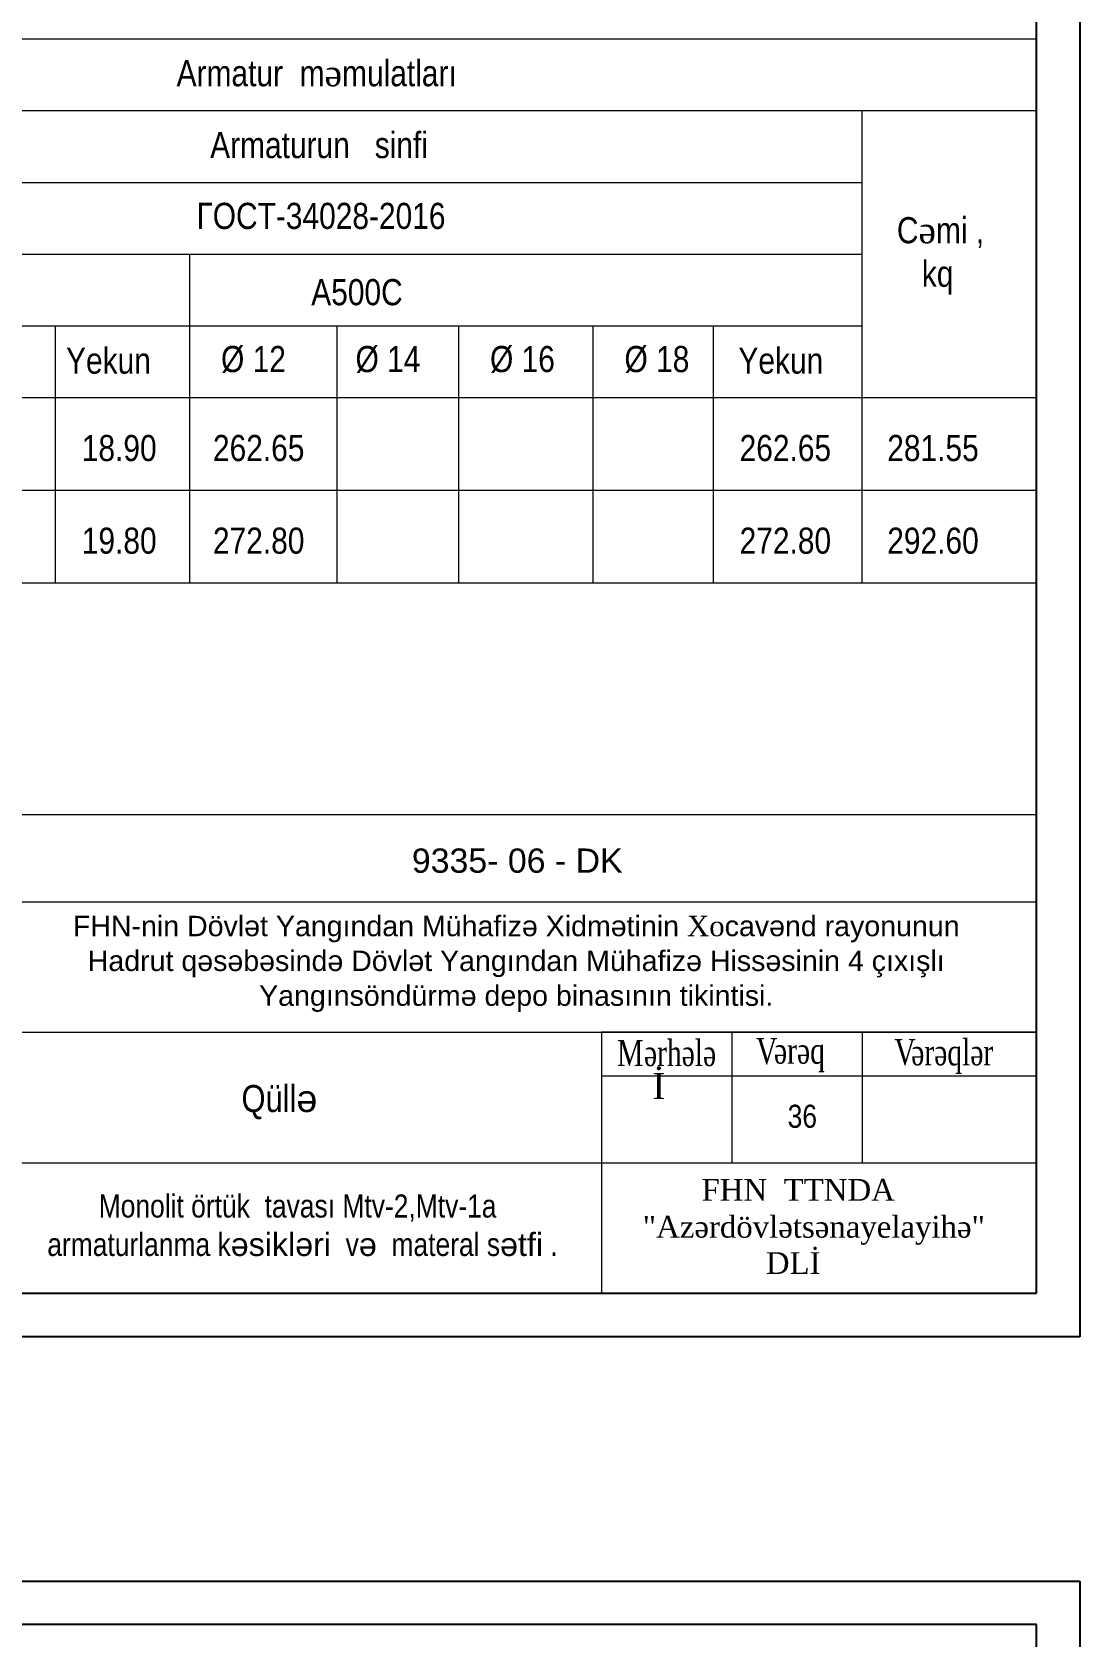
# Model space of a CAD drawing. Header units: millimetres. Extents: x -149347 to 251215, y -2929184 to -2541447.
# Drawn here: x 137066 to 148427, y -2672971 to -2655572 of the extents above; entities that cross this region are included whole.
import ezdxf

# ---------------------------------------------------------------- set-up
doc = ezdxf.new("R2010")
doc.units = ezdxf.units.MM
for name, color, linetype, lineweight in [('cedvel  0.09', 7, 'Continuous', 13), ('razmer   0.09', 140, 'Continuous', 9), ('Text blocks_Ном._пера__1', 7, 'Continuous', 15), ('ИЧ  РАЗМЕР  0.09', 143, 'Continuous', 9), ('перегородка', 130, 'Continuous', 20), ('размер  0.09', 141, 'Continuous', 9)]:
    doc.layers.add(name, color=color, linetype=linetype, lineweight=lineweight)
doc.styles.add('400', font='times.ttf', dxfattribs={"width": 0.75, "height": 300})
doc.styles.add('Arial', font='arial.ttf')
doc.styles.add('style6', font='ARIALN.TTF', dxfattribs={"height": 300})
doc.styles.add('Times New Roman', font='times.ttf')

# ---------------------------------------------------------------- blocks, each defined once
blk = doc.blocks.new('mekteb')
at = {"color": 0, "lineweight": 25}
for p, q in [((99643, -1821466), (139843, -1821466)), ((139843, -1821466), (139843, -1849866)), ((139843, -1849866), (99643, -1849866))]:
    blk.add_line(p, q, dxfattribs=at)
at = {"color": 0, "lineweight": 25, "ltscale": 15}
for p, q in [((139343, -1821966), (101643, -1821966)), ((139343, -1849366), (139343, -1821966)), ((101643, -1849366), (139343, -1849366))]:
    blk.add_line(p, q, dxfattribs=at)
at = {"linetype": 'Continuous', "lineweight": 15}
for p, q in [((120843, -1844866), (139343, -1844866)), ((120843, -1846366), (139343, -1846366)), ((135843, -1847866), (135843, -1846366)), ((137343, -1847866), (137343, -1846366)), ((134343, -1846866), (139343, -1846866)), ((120843, -1847866), (139343, -1847866)), ((120843, -1849366), (139343, -1849366))]:
    blk.add_line(p, q, dxfattribs=at)
for points in [[(120843, -1849366), (139343, -1849366), (139343, -1843866), (120843, -1843866)], [(134343, -1849366), (139343, -1849366), (139343, -1846366), (134343, -1846366)]]:
    blk.add_lwpolyline(points, close=True, dxfattribs=at)
at = {"lineweight": 25, "ltscale": 15, "style": '400', "width": 0.75}
for s, p in [(' M', (134437, -1846755)), ('ərhələ', (134831, -1846755)), ('V', (136119, -1846732)), ('   V', (137454, -1846743)), ('ərəqlər', (137904, -1846747)), ('ərəq', (136326, -1846728))]:
    blk.add_text(s, height=300, dxfattribs=at).set_placement(p)
at = {"lineweight": 25, "ltscale": 15, "attachment_point": 1, "style": 'Times New Roman'}
for s, insert, char_height, width in [('{\\fTimes New Roman|b0|i0|c238|p18;\\H0.42397x;İ\\fTimes New Roman|b0|i0|c186|p18;\\H2.3586x;      }', (134926, -1846834), 707.62, 10102.13), ('"{\\fTimes New Roman|b0|i0|c238|p18;Azərdövlətsənayelayihə"\\P              } {\\fTimes New Roman|b0|i0|c238|p18;DLİ}', (134816, -1848478), 250, 8698.57)]:
    blk.add_mtext(s, dxfattribs=dict(at, insert=insert, char_height=char_height, width=width))
at = {"lineweight": 25, "insert": (130203, -1846973), "char_height": 310, "width": 5486.13, "attachment_point": 1, "style": 'style6'}
blk.add_mtext('{\\C0;Q\\fArial Narrow|b0|i0|c238|p34;üll\\fArial|b0|i0|c0|p34;ə}', dxfattribs=at)
at = {"lineweight": 25, "ltscale": 15, "insert": (135115, -1848053), "char_height": 250, "attachment_point": 1, "style": 'Times New Roman'}
blk.add_mtext('  {\\fTimes New Roman|b0|i0|c238|p18;  FHN  TTNDA}', dxfattribs=at)
at = {"layer": 'Text blocks_Ном._пера__1', "linetype": 'Continuous', "lineweight": 25, "insert": (128266, -1845580), "char_height": 235, "width": 10191.85, "attachment_point": 4, "line_spacing_factor": 1.021551, "style": 'Arial'}
blk.add_mtext('\\pxqc;{\\fArial|b0|i0|c238|p34;\\C256;FHN-nin Dövlət Yangından Mühafizə Xidmətinin \\fTimes New Roman|b0|i0|c204|p18;Xo\\fArial|b0|i0|c238|p34;cavənd rayonunun Hadrut qəsəbəsində Dövlət Yangından Mühafizə Hissəsinin 4 çıxışlı Yangınsöndürmə depo binasının tikintisi.}', dxfattribs=at)
at = {"layer": 'перегородка', "lineweight": 30, "insert": (132162, -1844536), "char_height": 441.245, "width": 6524.89, "attachment_point": 7, "style": 'Arial'}
blk.add_mtext('{\\fArial|b0|i0|c238|p34;\\H0.63158x;\\C7;9335\\fArial|b0|i0|c204|p34;- \\fArial|b0|i0|c238|p34;06\\fArial|b0|i0|c204|p34; - DK}', dxfattribs=at)

msp = doc.modelspace()

# ---------------------------------------------------------------- linework, layer by layer
at = {"layer": 'cedvel  0.09', "lineweight": 20}
for p, q in [((130510.00138, -2655645.80378), (147955.71986, -2655645.80378)), ((147955.71986, -2655645.80378), (147955.71986, -2661542.59811)), ((134398.35937, -2656423.47538), (147955.71986, -2656423.47538)), ((146063.43335, -2656423.47538), (146063.43335, -2661542.59811)), ((134398.35937, -2657201.14698), (146063.43335, -2657201.14698)), ((134398.35937, -2657978.81858), (146063.43335, -2657978.81858)), ((138772.76211, -2657978.81858), (138772.76211, -2661542.59811)), ((134398.35937, -2658756.49018), (146063.43335, -2658756.49018)), ((137314.62786, -2658756.49018), (137314.62786, -2661542.59811)), ((140369.06743, -2658756.49018), (140369.06743, -2661542.59811)), ((141689.0306, -2658756.49018), (141689.0306, -2661542.59811)), ((143147.16485, -2658756.49018), (143147.16485, -2661542.59811)), ((144449.02043, -2658756.49018), (144449.02043, -2661542.59811)), ((130510.00138, -2659534.16177), (147955.71986, -2659534.16177)), ((130510.00138, -2660538.37994), (147955.71986, -2660538.37994)), ((130510.00138, -2661542.59811), (147955.71986, -2661542.59811))]:
    msp.add_line(p, q, dxfattribs=at)

# ---------------------------------------------------------------- block references
at = {"lineweight": 15, "xscale": 0.9430204144289575, "yscale": 0.9430204144289575, "zscale": 0.9430204144289575}
for p in [(16552.24327, -925254.75951), (16552.24327, -954685.78344)]:
    msp.add_blockref('mekteb', p, dxfattribs=at)

# ---------------------------------------------------------------- texts
at = {"color": 1, "lineweight": 13, "insert": (145131.08773, -2667327.9061), "char_height": 300, "width": 8219.7560505, "attachment_point": 5, "style": 'style6'}
msp.add_mtext('{\\fArial Narrow|b0|i0|c238|p34;      \\H0.83333x;36}', dxfattribs=at)
at = {"lineweight": 15, "insert": (136832.40697, -2668174.34853), "char_height": 260, "width": 16702.7405296, "attachment_point": 1, "style": 'style6'}
msp.add_mtext('{\\fArial Narrow|b0|i0|c238|p34;\\H0.96154x;            Monolit örtük  tavası Mtv-2,Mtv-1a  \\P     armaturlanma k\\fArial|b0|i0|c238|p34;əsikləri\\fArial Narrow|b0|i0|c238|p34;  v\\fArial|b0|i0|c238|p34;ə\\fArial Narrow|b0|i0|c238|p34;  materal s\\fArial|b0|i0|c238|p34;ətfi\\fArial Narrow|b0|i0|c238|p34; .}', dxfattribs=at)
at = {"layer": 'razmer   0.09', "lineweight": 20, "attachment_point": 1, "style": 'style6'}
for s, insert, char_height in [('{\\fArial Narrow|b0|i0|c238|p34;\\C0;Armatur\\fArial Narrow|b0|i0|c204|p34;  \\fArial Narrow|b0|i0|c238|p34;m\\fTimes New Roman|b0|i0|c238|p18;ə\\fArial Narrow|b0|i0|c238|p34;mulatları}', (138633.27486, -2655875.96544), 283.13286351), ('{\\fArial Narrow|b0|i0|c238|p34;\\C0;Armaturun\\fArial Narrow|b0|i0|c204|p34;   \\fArial Narrow|b0|i0|c238|p34;sinfi}', (138996.9268, -2656655.34459), 283.13286351), ('{\\C0;C\\fTimes New Roman|b0|i0|c238|p18;ə\\fArial Narrow|b0|i0|c204|p34;mi ,\\P\\fArial Narrow|b0|i0|c238|p34;   kq}', (146442.78509, -2657578.42601), 283.1328635), ('{\\fArial Narrow|b0|i0|c238|p34;\\C0;18.90}', (137604.70157, -2659940.00559), 283.1328635), ('{\\fArial Narrow|b0|i0|c238|p34;\\C0;262.65}', (139026.94418, -2659940.00559), 283.1328635), ('{\\fArial Narrow|b0|i0|c238|p34;\\C0;262.65}', (144737.39397, -2659940.00559), 283.1328635), ('{\\fArial Narrow|b0|i0|c238|p34;\\C0;281.55}', (146338.282, -2659940.00559), 283.1328635), ('{\\fArial Narrow|b0|i0|c238|p34;\\C0;19.80}', (137604.70157, -2660944.22376), 283.1328635), ('{\\fArial Narrow|b0|i0|c238|p34;\\C0;272.80}', (139026.94418, -2660944.22376), 283.1328635), ('{\\fArial Narrow|b0|i0|c238|p34;\\C0;272.80}', (144737.39397, -2660944.22376), 283.1328635), ('{\\fArial Narrow|b0|i0|c238|p34;\\C0;292.60}', (146338.282, -2660944.22376), 283.1328635)]:
    msp.add_mtext(s, dxfattribs=dict(at, insert=insert, char_height=char_height))
at = {"layer": 'razmer   0.09', "color": 1, "lineweight": 20, "insert": (142031.06565, -2658975.21338), "char_height": 283.1328635, "attachment_point": 1, "style": 'style6'}
msp.add_mtext('{\\C0;Ø 1\\fArial Narrow|b0|i0|c238|p34;6}', dxfattribs=at)
at = {"layer": 'ИЧ  РАЗМЕР  0.09', "lineweight": 20, "attachment_point": 1, "style": 'style6'}
for s, insert, char_height in [('{\\C0;A500C}', (140092.79058, -2658250.14308), 283.1328635), ('{\\fArial Narrow|b0|i0|c238|p34;\\C0;Yekun}', (137433.94219, -2658992.2533), 283.1328635), ('{\\C0;Ø 1\\fArial Narrow|b0|i0|c238|p34;2}', (139114.79715, -2658975.21338), 283.1328635), ('{\\C0;Ø 14}', (140572.9314, -2658975.21338), 283.132864), ('{\\C0;Ø 1\\fArial Narrow|b0|i0|c238|p34;8}', (143489.19989, -2658975.21338), 283.1328635), ('{\\fArial Narrow|b0|i0|c238|p34;\\C0;Yekun}', (144724.61343, -2658992.2533), 283.1328635)]:
    msp.add_mtext(s, dxfattribs=dict(at, insert=insert, char_height=char_height))
at = {"layer": 'размер  0.09', "lineweight": 20, "insert": (138851.38694, -2657423.24985), "char_height": 283.1328635, "attachment_point": 1, "style": 'style6'}
msp.add_mtext('{\\C0;ГOCT-34028-2016}', dxfattribs=at)

doc.saveas('drawing.dxf')
